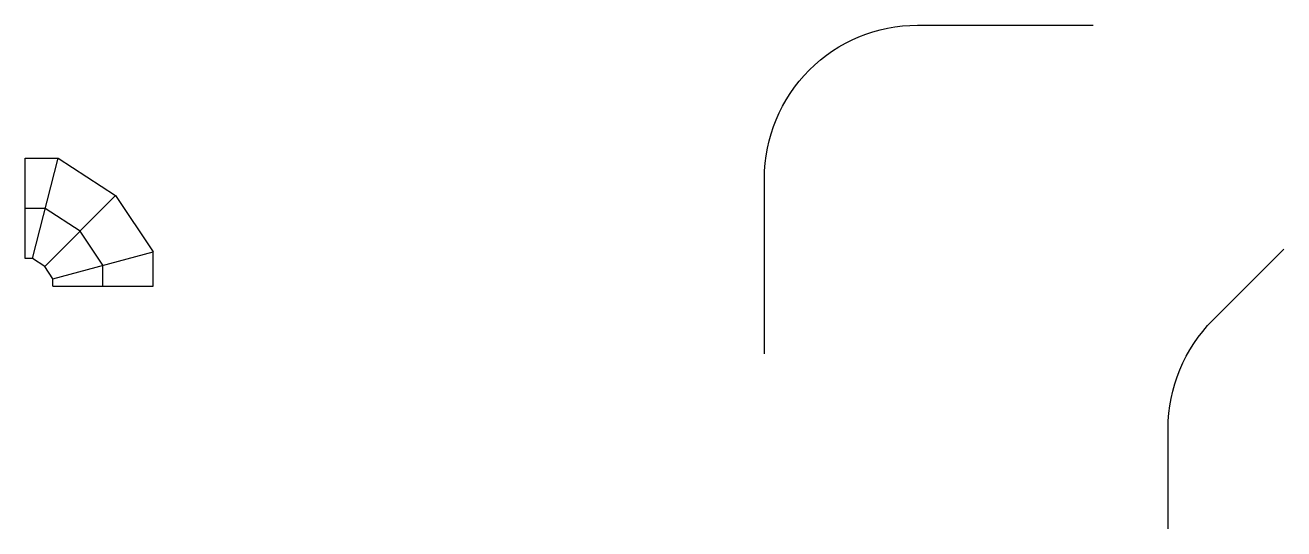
# Model space of a CAD drawing. Header units: inches. Extents: x -1170 to 3167, y -217 to 4713.
# Drawn here: x -356 to 2152, y 3709 to 4713 of the extents above; entities outside this region: 5.
import ezdxf

# ---------------------------------------------------------------- set-up
doc = ezdxf.new("R2010")
doc.units = ezdxf.units.IN
doc.header["$MEASUREMENT"] = 0
doc.layers.get('0').update_dxf_attribs({"true_color": 0xe7f0ff})

msp = doc.modelspace()

# ---------------------------------------------------------------- hatches: boundary and pattern name
at = {"extrusion": (0, -1, 2.22045e-16)}
h = msp.add_hatch(color=2, dxfattribs=at)
edge = h.paths.add_edge_path()
edge.add_arc((1117.1, 0), 98.4, 0, 360)
edge = h.paths.add_edge_path(flags=16)
edge.add_arc((1117.1, 0), 57.1, 0, 360)
h = msp.add_hatch(color=2, dxfattribs=at)
edge = h.paths.add_edge_path()
edge.add_arc((1921.6, 0), 98.4, 0, 360)
edge = h.paths.add_edge_path(flags=16)
edge.add_arc((1921.6, 0), 57.1, 0, 360)
h = msp.add_hatch(color=2, dxfattribs=at)
edge = h.paths.add_edge_path()
edge.add_arc((-50.9, 0), 98.4, 0, 360)
edge = h.paths.add_edge_path(flags=16)
edge.add_arc((-50.9, 0), 57.1, 0, 360)

# ---------------------------------------------------------------- linework, layer by layer
for p, q in [((-356.5, 4247.9), (-356.5, 4447.9)), ((-356.5, 4447.9), (-290.5, 4447.9)), ((-342.2, 4247.9), (-290.5, 4447.9)), ((-290.5, 4447.9), (-176.2, 4373.2)), ((-317.6, 4231.8), (-176.2, 4373.2)), ((-176.2, 4373.2), (-101.5, 4261.4)), ((-317.6, 4231.8), (-342.2, 4247.9)), ((-301.5, 4207.7), (-101.5, 4261.4)), ((-101.5, 4192.9), (-101.5, 4261.4)), ((-301.5, 4207.7), (-317.6, 4231.8)), ((-301.5, 4192.9), (-101.5, 4192.9))]:
    msp.add_line(p, q)
for points in [[(1117.1, 4057.8), (1117.1, 4407.8, -0.414214), (1422.1, 4712.8), (1772.1, 4712.8)], [(1921.6, 3709.5), (1921.6, 3909.5, -0.198912), (2010.9, 4125.2), (2152.3, 4266.6)]]:
    msp.add_lwpolyline(points, format="xyb")
for points in [[(-201.5, 4192.9), (-201.5, 4234.5), (-246.9, 4302.5), (-316.4, 4347.9), (-356.5, 4347.9)], [(-342.2, 4247.9), (-356.5, 4247.9)], [(-301.5, 4192.9), (-301.5, 4207.7)]]:
    msp.add_lwpolyline(points)
for radius in [100, 96.8, 57.1, 53.5]:
    msp.add_circle((-1070.2, 357.9, 216.9), radius, dxfattribs=at)

doc.saveas('drawing.dxf')
